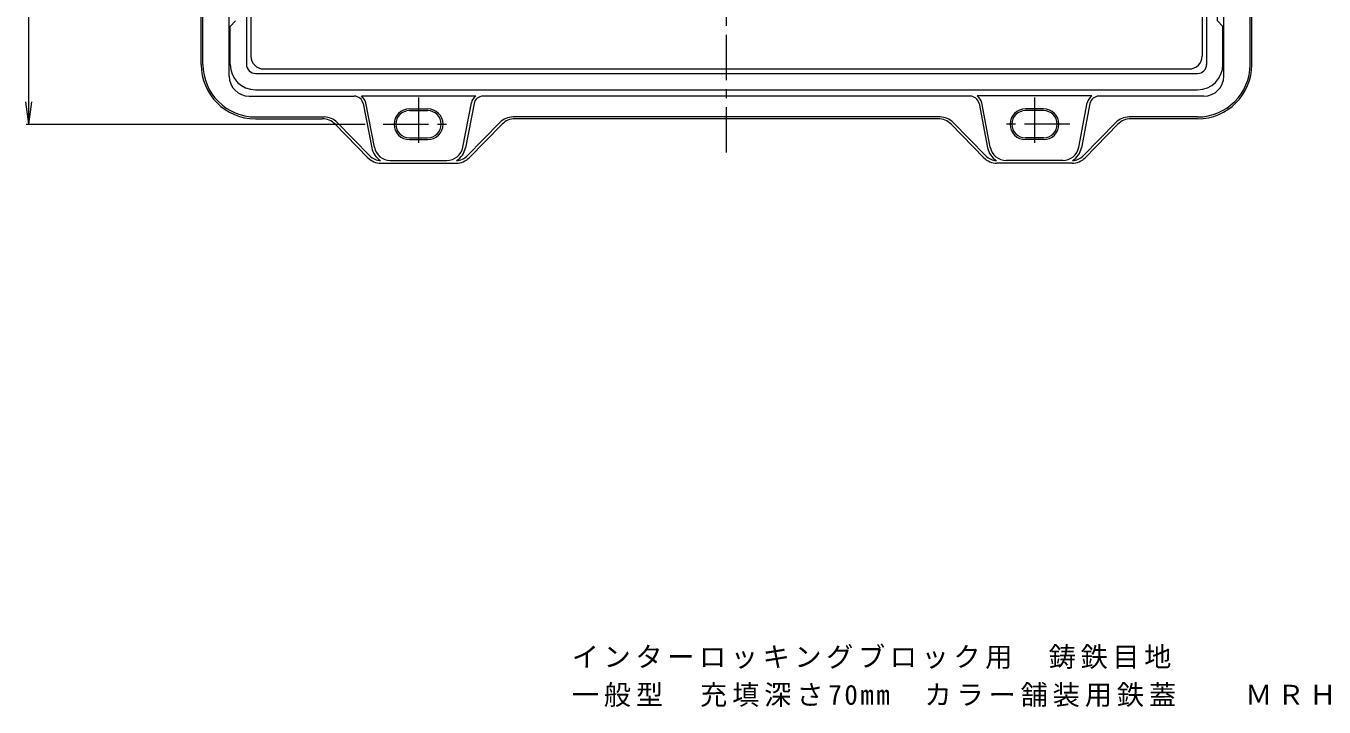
# Model space of a CAD drawing. Units: millimetres, scale not verified. Extents: x -721 to 722, y -685 to 395.
# Drawn here: x -705 to 12, y -685 to -309 of the extents above; entities that cross this region are included whole.
import ezdxf

# ---------------------------------------------------------------- set-up
doc = ezdxf.new("R2010")
doc.units = ezdxf.units.MM
doc.header["$LTSCALE"] = 5
doc.linetypes.add('CHAIN1', pattern=[8, 5, -1, 1, -1])
for name, color, linetype, lineweight in [('0-0_通り芯', 3, 'Continuous', 13), ('0-1_ピット', 2, 'Continuous', 13), ('0-4_寸法', 7, 'Continuous', 13)]:
    doc.layers.add(name, color=color, linetype=linetype, lineweight=lineweight)
doc.layers.add('F-5_F-5ﾚｲﾔ', color=7, linetype='Continuous')
doc.styles.add('ＭＳ ゴシック', font='')
doc.styles.get('ＭＳ ゴシック').set_extended_font_data('MS Gothic')

msp = doc.modelspace()

# ---------------------------------------------------------------- linework, layer by layer
at = {"layer": '0-0_通り芯', "linetype": 'CHAIN1'}
msp.add_line((-317.991, -378.613), (-317.991, 232.229), dxfattribs=at)
at = {"layer": '0-0_通り芯'}
for p, q in [((-580.491, 185.493), (-580.491, -325.507)), ((-55.491, 185.493), (-55.491, -325.507)), ((-573.491, -332.507), (-62.491, -332.507))]:
    msp.add_line(p, q, dxfattribs=at)
for centre, start, end in [((-573.491, -325.507), 180, 270), ((-62.491, -325.507), 270, 0)]:
    msp.add_arc(centre, 7, start, end, dxfattribs=at)
at = {"layer": '0-1_ピット'}
for p, q in [((-582.991, 189.993), (-582.991, -330.007)), ((-52.991, 189.993), (-52.991, -330.007)), ((-592.491, -336.509), (-592.491, -276.13)), ((-43.491, -336.509), (-43.491, -276.13)), ((-607.991, -330.007), (-607.991, -293.21)), ((-606.991, -330.007), (-606.991, -292.09)), ((-28.991, -330.007), (-28.991, -292.09)), ((-27.991, -330.007), (-27.991, -293.21)), ((-591.991, -309.007), (-588.991, -306.007)), ((-591.991, -330.007), (-591.991, -309.007)), ((-577.991, -335.007), (-57.991, -335.007)), ((-581.491, -347.509), (-523.531, -347.509)), ((-577.991, -344.007), (-57.991, -344.007)), ((-519.55, -347.37), (-456.431, -347.37)), ((-183.531, -347.509), (-452.45, -347.509)), ((-116.431, -347.37), (-179.55, -347.37)), ((-54.491, -347.509), (-112.45, -347.509)), ((-518.622, -351.556), (-513.876, -376.008)), ((-512.404, -375.722), (-517.15, -351.27)), ((-492.99, -354.507), (-482.991, -354.507)), ((-492.99, -355.507), (-482.991, -355.507)), ((-463.577, -375.722), (-458.831, -351.27)), ((-457.359, -351.556), (-462.105, -376.008)), ((-178.622, -351.556), (-173.876, -376.008)), ((-172.404, -375.722), (-177.15, -351.27)), ((-142.991, -354.507), (-152.991, -354.507)), ((-142.991, -355.507), (-152.991, -355.507)), ((-123.577, -375.722), (-118.831, -351.27)), ((-117.359, -351.556), (-122.105, -376.008)), ((-577.991, -359.007), (-540.073, -359.007)), ((-577.991, -360.007), (-541.193, -360.007)), ((-515.931, -381.505), (-534.05, -363.009)), ((-532.929, -362.009), (-514.86, -380.455)), ((-443.052, -362.009), (-461.121, -380.455)), ((-460.05, -381.505), (-441.931, -363.009)), ((-200.073, -359.007), (-435.908, -359.007)), ((-201.193, -360.007), (-434.788, -360.007)), ((-175.931, -381.505), (-194.05, -363.009)), ((-192.93, -362.009), (-174.86, -380.455)), ((-103.052, -362.009), (-121.121, -380.455)), ((-120.05, -381.505), (-101.932, -363.009)), ((-57.991, -359.007), (-95.908, -359.007)), ((-57.991, -360.007), (-94.788, -360.007)), ((-492.99, -370.507), (-482.991, -370.507)), ((-492.99, -371.507), (-482.991, -371.507)), ((-142.991, -370.507), (-152.991, -370.507)), ((-142.991, -371.507), (-152.991, -371.507)), ((-508.788, -384.507), (-467.193, -384.507)), ((-503.569, -383.007), (-472.412, -383.007)), ((-127.193, -384.507), (-168.788, -384.507)), ((-132.413, -383.007), (-163.569, -383.007))]:
    msp.add_line(p, q, dxfattribs=at)
at = {"layer": '0-1_ピット', "linetype": 'CHAIN1'}
for p, q in [((-487.991, -348.329), (-487.991, -377.196)), ((-147.991, -348.329), (-147.991, -377.196)), ((-507.496, -363.007), (-469.066, -363.007)), ((-128.485, -363.007), (-166.916, -363.007))]:
    msp.add_line(p, q, dxfattribs=at)
at = {"layer": '0-1_ピット'}
msp.add_lwpolyline([(-43.991, -330.007), (-43.991, -309.007), (-46.991, -306.007), (-46.991, 189.993)], dxfattribs=at)
for centre, radius, start, end in [((-577.991, -330.007), 30, 180, 270), ((-577.991, -330.007), 29, 180, 270), ((-581.491, -336.509), 11, 180, 270), ((-577.991, -330.007), 14, 180, 270), ((-577.991, -330.007), 5, 180, 270), ((-57.991, -330.007), 29, 270, 0), ((-57.991, -330.007), 30, 270, 0), ((-57.991, -330.007), 5, 270, 0), ((-57.991, -330.007), 14, 270, 0), ((-54.491, -336.509), 11, 270, 0), ((-523.531, -352.509), 5, 10.98474, 90), ((-523.531, -352.509), 6.5, 10.9845, 52.23773), ((-452.45, -352.509), 6.5, 127.76227, 169.0155), ((-452.45, -352.509), 5, 90, 169.01526), ((-183.531, -352.509), 5, 10.98474, 90), ((-183.531, -352.509), 6.5, 10.9845, 52.23773), ((-112.45, -352.509), 6.5, 127.76227, 169.0155), ((-112.45, -352.509), 5, 90, 169.01526), ((-492.99, -363.007), 8.5, 90, 270), ((-492.99, -363.007), 7.5, 90, 270), ((-482.991, -363.007), 8.5, 270, 90), ((-482.991, -363.007), 7.5, 270, 90), ((-152.991, -363.007), 8.5, 90, 270), ((-152.991, -363.007), 7.5, 90, 270), ((-142.991, -363.007), 8.5, 270, 90), ((-142.991, -363.007), 7.5, 270, 90), ((-541.193, -370.007), 10, 44.40933, 90), ((-540.073, -369.007), 10, 44.40973, 90), ((-435.908, -369.007), 10, 90, 135.59027), ((-434.788, -370.007), 10, 90, 135.59067), ((-201.193, -370.007), 10, 44.40933, 90), ((-200.073, -369.007), 10, 44.40973, 90), ((-95.908, -369.007), 10, 90, 135.59027), ((-94.788, -370.007), 10, 90, 135.59067), ((-503.569, -374.007), 10.5, 190.98431, 238.97437), ((-503.569, -374.007), 9, 190.98431, 270), ((-472.412, -374.007), 9, 270, 349.01569), ((-472.412, -374.007), 10.5, 301.02563, 349.01569), ((-163.569, -374.007), 10.5, 190.98431, 238.97437), ((-163.569, -374.007), 9, 190.98431, 270), ((-132.413, -374.007), 9, 270, 349.01569), ((-132.413, -374.007), 10.5, 301.02563, 349.01569), ((-508.788, -374.507), 10, 224.40933, 270), ((-508.788, -374.507), 8.5, 224.40933, 268.70125), ((-467.193, -374.507), 10, 270, 315.59067), ((-467.193, -374.507), 8.5, 271.29875, 315.59067), ((-168.788, -374.507), 10, 224.40933, 270), ((-168.788, -374.507), 8.5, 224.40933, 268.70125), ((-127.193, -374.507), 10, 270, 315.59067), ((-127.193, -374.507), 8.5, 271.29875, 315.59067)]:
    msp.add_arc(centre, radius, start, end, dxfattribs=at)
at = {"layer": '0-4_寸法'}
for p, q in [((-703.081, -363.007), (-703.081, 222.993)), ((-703.081, -363.007), (-704.712, -350.614)), ((-703.081, -363.007), (-701.449, -350.614)), ((-704.581, -363.007), (-517.496, -363.007))]:
    msp.add_line(p, q, dxfattribs=at)

# ---------------------------------------------------------------- texts
at = {"layer": 'F-5_F-5ﾚｲﾔ', "char_height": 11, "attachment_point": 7, "style": 'ＭＳ ゴシック'}
for s, insert in [('\\T1.17;インターロッキングブロック用\u3000鋳鉄目地', (-403.431, -663.762)), ('\\T1.18;一般型\u3000充填深さ70mm\u3000カラー舗装用鉄蓋\u3000\u3000ＭＲＨ－Ｓ－４５５５', (-403.431, -684.717))]:
    msp.add_mtext(s, dxfattribs=dict(at, insert=insert))

doc.saveas('drawing.dxf')
